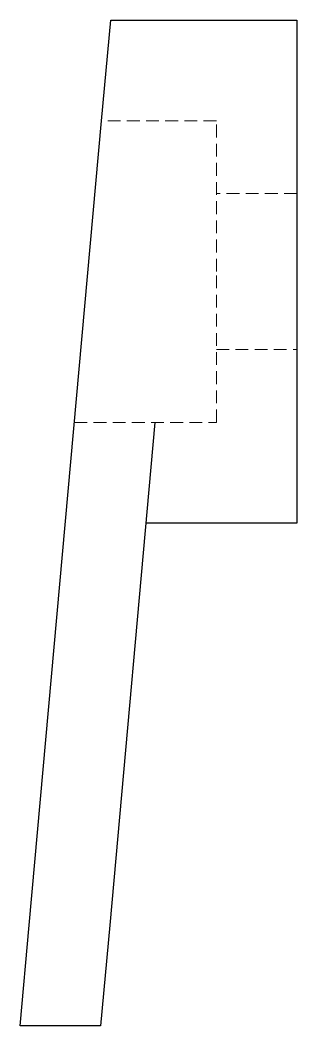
# Model space of a CAD drawing. Header units: millimetres. Extents: x 51 to 237, y 7 to 172.
# Drawn here: x 209.3 to 236.7, y 7 to 107 of the extents above.
import ezdxf

# ---------------------------------------------------------------- set-up
doc = ezdxf.new("R2010")
doc.units = ezdxf.units.MM
doc.linetypes.add('HIDDEN', pattern=[1.905, 1.27, -0.635])

msp = doc.modelspace()

# ---------------------------------------------------------------- linework, layer by layer
at = {"color": 7, "linetype": 'Continuous', "lineweight": 25}
for p, q in [((217.35, 97), (218.25, 107)), ((218.25, 107), (236.75, 107)), ((236.75, 107), (236.75, 97)), ((210.15, 17), (217.35, 97)), ((236.75, 97), (236.75, 67)), ((222.65, 67), (218.15, 17)), ((236.75, 67), (236.75, 57)), ((236.75, 57), (221.75, 57)), ((209.25, 7), (210.15, 17)), ((218.15, 17), (217.25, 7)), ((217.25, 7), (209.25, 7))]:
    msp.add_line(p, q, dxfattribs=at)
at = {"color": 7, "linetype": 'HIDDEN', "lineweight": 18}
for p, q in [((228.75, 97), (217.35, 97)), ((228.75, 82), (228.75, 97)), ((236.75, 89.75), (228.75, 89.75)), ((228.75, 67), (228.75, 82)), ((228.75, 74.25), (236.75, 74.25)), ((214.65, 67), (228.75, 67))]:
    msp.add_line(p, q, dxfattribs=at)

doc.saveas('drawing.dxf')
